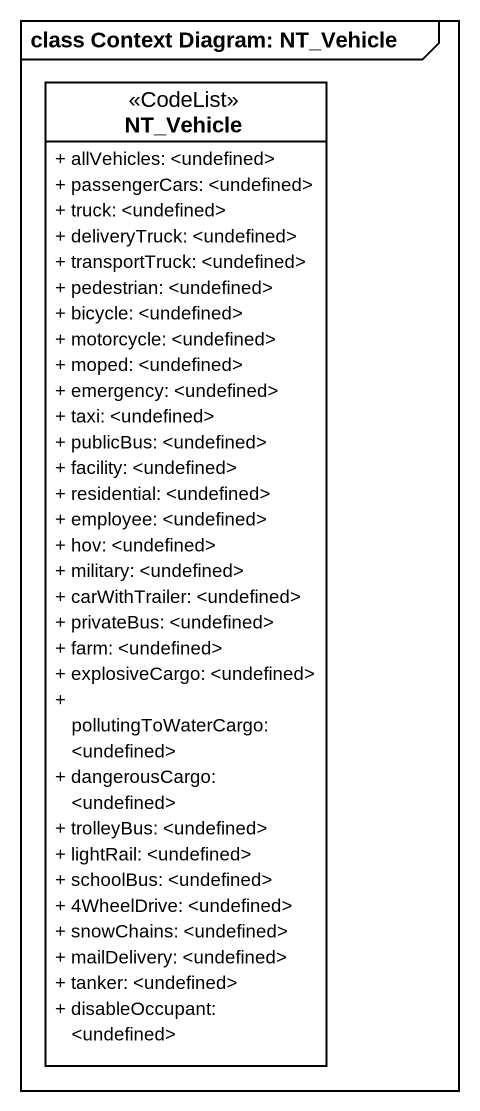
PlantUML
@startuml
mainframe class Context Diagram: NT_Vehicle
hide circle
hide empty members
skinparam classAttributeIconSize 0
class NT_Vehicle <<CodeList>> {
  + allVehicles: <undefined>
  + passengerCars: <undefined>
  + truck: <undefined>
  + deliveryTruck: <undefined>
  + transportTruck: <undefined>
  + pedestrian: <undefined>
  + bicycle: <undefined>
  + motorcycle: <undefined>
  + moped: <undefined>
  + emergency: <undefined>
  + taxi: <undefined>
  + publicBus: <undefined>
  + facility: <undefined>
  + residential: <undefined>
  + employee: <undefined>
  + hov: <undefined>
  + military: <undefined>
  + carWithTrailer: <undefined>
  + privateBus: <undefined>
  + farm: <undefined>
  + explosiveCargo: <undefined>
  + pollutingToWaterCargo: <undefined>
  + dangerousCargo: <undefined>
  + trolleyBus: <undefined>
  + lightRail: <undefined>
  + schoolBus: <undefined>
  + 4WheelDrive: <undefined>
  + snowChains: <undefined>
  + mailDelivery: <undefined>
  + tanker: <undefined>
  + disableOccupant: <undefined>
}
@enduml
